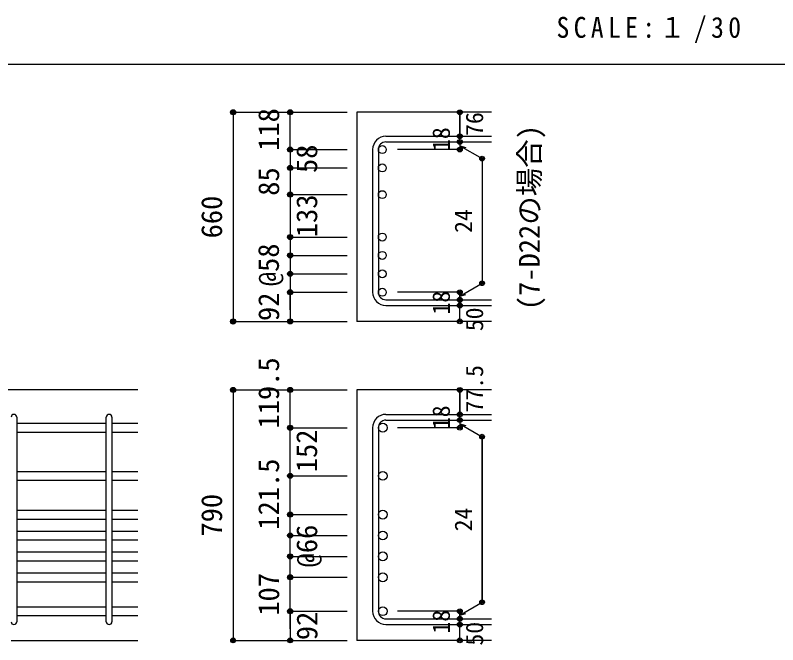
# Model space of a CAD drawing. Units: millimetres at full size, sheet at 1:30. Extents: x -5973 to 5954, y -4195 to 4201.
# Drawn here: x 1215 to 3620, y -2054 to -67 of the extents above; entities that cross this region are included whole.
import ezdxf
from ezdxf.enums import TextEntityAlignment as Align

# ---------------------------------------------------------------- set-up
doc = ezdxf.new("R2010")
doc.units = ezdxf.units.MM
doc.header["$LTSCALE"] = 30
doc.header["$PDMODE"] = 32
doc.header["$PDSIZE"] = 15
for name, color, linetype in [('0-1_躯体線', 2, 'Continuous'), ('0-3_立上り筋', 4, 'Continuous'), ('0-5_基礎梁筋', 7, 'Continuous'), ('0-6_スタラップ筋', 7, 'Continuous'), ('0-7_文字', 4, 'Continuous'), ('0-D_寸法', 4, 'Continuous'), ('6-7_文字', 7, 'Continuous'), ('F-0_枠', 6, 'Continuous')]:
    doc.layers.add(name, color=color, linetype=linetype)
doc.styles.add('ＭＳ ゴシック', font='')
doc.styles.get('ＭＳ ゴシック').set_extended_font_data('MS Gothic')

msp = doc.modelspace()

# ---------------------------------------------------------------- linework, layer by layer
at = {"layer": '0-1_躯体線'}
for p, q in [((2717.44, -373.44), (2292.44, -373.44)), ((2292.44, -373.44), (2292.44, -1033.44)), ((2717.44, -1033.44), (2292.44, -1033.44)), ((1602.44, -1249.89), (-97.56, -1249.89)), ((2717.44, -1249.89), (2292.44, -1249.89)), ((2292.44, -1249.89), (2292.44, -2040.39)), ((1202.44, -2040.39), (1602.44, -2040.39)), ((2717.44, -2040.39), (2292.44, -2040.39))]:
    msp.add_line(p, q, dxfattribs=at)
at = {"layer": '0-3_立上り筋'}
msp.add_line((1902.44, -373.44), (1902.44, -1034.44), dxfattribs=at)
at = {"layer": '0-3_立上り筋', "color": 7}
for p in [(1902.44, -373.44), (1902.44, -1034.44)]:
    msp.add_point(p, dxfattribs=at)
at = {"layer": '0-5_基礎梁筋'}
for p, q in [((1220.44, -1355.09), (1502.44, -1355.09)), ((1520.44, -1355.09), (1602.44, -1355.09)), ((1220.44, -1383.09), (1502.44, -1383.09)), ((1520.44, -1383.09), (1602.44, -1383.09)), ((1220.44, -1507.09), (1502.44, -1507.09)), ((1520.44, -1507.09), (1602.44, -1507.09)), ((1220.44, -1535.09), (1502.44, -1535.09)), ((1520.44, -1535.09), (1602.44, -1535.09)), ((1220.44, -1629.39), (1502.44, -1629.39)), ((1520.44, -1629.39), (1602.44, -1629.39)), ((1220.44, -1657.39), (1502.44, -1657.39)), ((1520.44, -1657.39), (1602.44, -1657.39)), ((1220.44, -1695.39), (1502.44, -1695.39)), ((1520.44, -1695.39), (1602.44, -1695.39)), ((1220.44, -1723.39), (1502.44, -1723.39)), ((1520.44, -1723.39), (1602.44, -1723.39)), ((1220.44, -1761.39), (1502.44, -1761.39)), ((1520.44, -1761.39), (1602.44, -1761.39)), ((1220.44, -1789.39), (1502.44, -1789.39)), ((1520.44, -1789.39), (1602.44, -1789.39)), ((1220.44, -1827.39), (1502.44, -1827.39)), ((1520.44, -1827.39), (1602.44, -1827.39)), ((1220.44, -1855.39), (1502.44, -1855.39)), ((1520.44, -1855.39), (1602.44, -1855.39)), ((1220.44, -1934.39), (1502.44, -1934.39)), ((1520.44, -1934.39), (1602.44, -1934.39)), ((1220.44, -1962.39), (1502.44, -1962.39)), ((1520.44, -1962.39), (1602.44, -1962.39))]:
    msp.add_line(p, q, dxfattribs=at)
at = {"layer": '0-5_基礎梁筋', "color": 3}
for centre, radius in [((2372.94, -491.13), 12.5), ((2372.94, -549.13), 12.5), ((2372.94, -633.44), 12.5), ((2372.94, -767.44), 12.5), ((2372.94, -825.44), 12.5), ((2372.94, -883.44), 12.5), ((2372.94, -941.44), 12.5), ((2374.44, -1369.09), 14), ((2374.44, -1521.09), 14), ((2374.44, -1643.39), 14), ((2374.44, -1709.39), 14), ((2374.44, -1775.39), 14), ((2374.44, -1841.39), 14), ((2374.44, -1948.39), 14)]:
    msp.add_circle(centre, radius, dxfattribs=at)
at = {"layer": '0-6_スタラップ筋'}
for p, q in [((2384.44, -449.13), (2717.44, -449.13)), ((2384.44, -467.13), (2717.44, -467.13)), ((2342.44, -491.13), (2342.44, -941.44)), ((2360.44, -491.13), (2360.44, -941.44)), ((2384.44, -965.44), (2717.44, -965.44)), ((2384.44, -983.44), (2717.44, -983.44)), ((1220.44, -1336.09), (1220.44, -1981.39)), ((1502.44, -1981.39), (1502.44, -1336.09)), ((1520.44, -1336.09), (1520.44, -1981.39)), ((2384.44, -1327.09), (2717.44, -1327.09)), ((2384.44, -1345.09), (2717.44, -1345.09)), ((2342.44, -1369.09), (2342.44, -1948.39)), ((2360.44, -1369.09), (2360.44, -1948.39)), ((2384.44, -1972.39), (2717.44, -1972.39)), ((2384.44, -1990.39), (2717.44, -1990.39))]:
    msp.add_line(p, q, dxfattribs=at)
for centre, radius, start, end in [((2384.44, -491.13), 42, 90, 180), ((2384.44, -491.13), 24, 90, 180), ((2384.44, -941.44), 42, 180, 270), ((2384.44, -941.44), 24, 180, 270), ((1211.44, -1336.09), 9, 0, 180), ((1511.44, -1336.09), 9, 0, 180), ((2384.44, -1369.09), 42, 90, 180), ((2384.44, -1369.09), 24, 90, 180), ((2384.44, -1948.39), 42, 180, 270), ((2384.44, -1948.39), 24, 180, 270), ((1211.44, -1981.39), 9, 180, 0), ((1511.44, -1981.39), 9, 180, 0)]:
    msp.add_arc(centre, radius, start, end, dxfattribs=at)
at = {"layer": '0-D_寸法'}
for p, q in [((1902.44, -373.44), (2082.44, -373.44)), ((1902.44, -373.44), (2082.44, -373.44)), ((2082.44, -373.44), (2262.44, -373.44)), ((2082.44, -373.44), (2262.44, -373.44)), ((2082.44, -491.13), (2082.44, -373.44)), ((2617.44, -449.13), (2617.44, -373.44)), ((2617.44, -373.44), (2617.44, -449.13)), ((2617.44, -467.13), (2617.44, -449.13)), ((2617.44, -467.13), (2617.44, -491.13)), ((2617.44, -479.13), (2687.5, -519.58)), ((2617.44, -479.13), (2636.76, -484.31)), ((2082.44, -491.13), (2262.44, -491.13)), ((2082.44, -491.13), (2262.44, -491.13)), ((2082.44, -491.13), (2082.44, -549.13)), ((2082.44, -491.13), (2262.44, -491.13)), ((2617.44, -491.13), (2421.35, -491.13)), ((2687.5, -519.58), (2687.5, -912.99)), ((2082.44, -549.13), (2262.44, -549.13)), ((2082.44, -549.13), (2082.44, -634.94)), ((2082.44, -633.44), (2262.44, -633.44)), ((2082.44, -633.44), (2262.44, -633.44)), ((2082.44, -633.44), (2262.44, -633.44)), ((2082.44, -767.44), (2262.44, -767.44)), ((2082.44, -767.44), (2262.44, -767.44)), ((2082.44, -825.44), (2262.44, -825.44)), ((2082.44, -825.44), (2262.44, -825.44)), ((2082.44, -883.44), (2262.44, -883.44)), ((2082.44, -883.44), (2262.44, -883.44)), ((2617.44, -953.44), (2687.5, -912.99)), ((2082.44, -941.44), (2262.44, -941.44)), ((2082.44, -997.4), (2082.44, -941.44)), ((2082.44, -947.44), (2082.44, -1033.44)), ((2617.44, -941.44), (2421.35, -941.44)), ((2617.44, -965.44), (2617.44, -941.44)), ((2617.44, -953.44), (2636.76, -948.26)), ((2617.44, -983.44), (2617.44, -965.44)), ((2617.44, -1033.44), (2617.44, -983.44)), ((1902.44, -1033.44), (2082.44, -1033.44)), ((2082.44, -1033.44), (2262.44, -1033.44)), ((1902.44, -1249.89), (2082.44, -1249.89)), ((1902.44, -1249.89), (2082.44, -1249.89)), ((1902.44, -1249.89), (1902.44, -2040.39)), ((2082.44, -1249.89), (2262.44, -1249.89)), ((2082.44, -1249.89), (2262.44, -1249.89)), ((2082.44, -1369.09), (2082.44, -1249.89)), ((2617.44, -1327.09), (2617.44, -1249.89)), ((2617.44, -1249.89), (2617.44, -1327.09)), ((2617.44, -1345.09), (2617.44, -1327.09)), ((2617.44, -1345.09), (2617.44, -1369.09)), ((2082.44, -1369.09), (2262.44, -1369.09)), ((2082.44, -1369.09), (2262.44, -1369.09)), ((2082.44, -1512.89), (2082.44, -1369.09)), ((2617.44, -1369.09), (2421.35, -1369.09)), ((2617.44, -1357.09), (2687.5, -1397.54)), ((2617.44, -1357.09), (2636.76, -1362.27)), ((2687.5, -1397.54), (2687.5, -1919.95)), ((2687.5, -1919.95), (2687.5, -1397.54)), ((2082.44, -1841.39), (2082.44, -1512.89)), ((2082.44, -1521.09), (2262.44, -1521.09)), ((2082.44, -1521.09), (2262.44, -1521.09)), ((2082.44, -1643.39), (2262.44, -1643.39)), ((2082.44, -1709.39), (2262.44, -1709.39)), ((2082.44, -1775.39), (2262.44, -1775.39)), ((2082.44, -1841.39), (2262.44, -1841.39)), ((2082.44, -1948.39), (2082.44, -1841.39)), ((2617.44, -1960.39), (2687.5, -1919.95)), ((2082.44, -1948.39), (2262.44, -1948.39)), ((2082.44, -2004.36), (2082.44, -1948.39)), ((2082.44, -1954.39), (2082.44, -2040.39)), ((2617.44, -1948.39), (2421.35, -1948.39)), ((2617.44, -1972.39), (2617.44, -1948.39)), ((2617.44, -1960.39), (2636.76, -1955.22)), ((2617.44, -1990.39), (2617.44, -1972.39)), ((2617.44, -2040.39), (2617.44, -1990.39)), ((1902.44, -2040.39), (2082.44, -2040.39)), ((2082.44, -2040.39), (2262.44, -2040.39))]:
    msp.add_line(p, q, dxfattribs=at)
msp.add_lwpolyline([(2082.44, -634.94), (2082.44, -941.44), (2262.44, -941.44)], dxfattribs=at)
for centre, radius in [((1902.44, -373.44), 8), ((1902.44, -373.44), 7.2), ((1902.44, -373.44), 6.4), ((1902.44, -373.44), 5.6), ((1902.44, -373.44), 4.8), ((1902.44, -373.44), 4), ((1902.44, -373.44), 3.2), ((1902.44, -373.44), 2.4), ((1902.44, -373.44), 1.6), ((1902.44, -373.44), 0.8), ((2082.44, -373.44), 8), ((2082.44, -373.44), 7.2), ((2082.44, -373.44), 6.4), ((2082.44, -373.44), 5.6), ((2082.44, -373.44), 4.8), ((2082.44, -373.44), 4), ((2082.44, -373.44), 3.2), ((2082.44, -373.44), 2.4), ((2082.44, -373.44), 1.6), ((2082.44, -373.44), 0.8), ((2617.44, -373.44), 4), ((2617.44, -373.44), 3.6), ((2617.44, -373.44), 3.2), ((2617.44, -373.44), 2.8), ((2617.44, -373.44), 2.4), ((2617.44, -373.44), 2), ((2617.44, -373.44), 1.6), ((2617.44, -373.44), 1.2), ((2617.44, -373.44), 0.8), ((2617.44, -373.44), 0.4), ((2617.44, -449.13), 4), ((2617.44, -449.13), 3.6), ((2617.44, -449.13), 3.2), ((2617.44, -449.13), 2.8), ((2617.44, -449.13), 2.4), ((2617.44, -449.13), 2), ((2617.44, -449.13), 1.6), ((2617.44, -449.13), 1.2), ((2617.44, -449.13), 0.8), ((2617.44, -449.13), 0.4), ((2617.44, -467.13), 4), ((2617.44, -467.13), 3.6), ((2617.44, -467.13), 3.2), ((2617.44, -467.13), 2.8), ((2617.44, -467.13), 2.4), ((2617.44, -467.13), 2), ((2617.44, -467.13), 1.6), ((2617.44, -467.13), 1.2), ((2617.44, -467.13), 0.8), ((2617.44, -467.13), 0.4), ((2082.44, -491.13), 8), ((2082.44, -491.13), 7.2), ((2082.44, -491.13), 6.4), ((2082.44, -491.13), 5.6), ((2082.44, -491.13), 4.8), ((2082.44, -491.13), 4), ((2082.44, -491.13), 3.2), ((2082.44, -491.13), 2.4), ((2082.44, -491.13), 1.6), ((2082.44, -491.13), 0.8), ((2617.44, -491.13), 4), ((2617.44, -491.13), 3.6), ((2617.44, -491.13), 3.2), ((2617.44, -491.13), 2.8), ((2617.44, -491.13), 2.4), ((2617.44, -491.13), 2), ((2617.44, -491.13), 1.6), ((2617.44, -491.13), 1.2), ((2617.44, -491.13), 0.8), ((2617.44, -491.13), 0.4), ((2687.5, -519.58), 4), ((2687.5, -519.58), 3.6), ((2687.5, -519.58), 3.2), ((2687.5, -519.58), 2.8), ((2687.5, -519.58), 2.4), ((2687.5, -519.58), 2), ((2687.5, -519.58), 1.6), ((2687.5, -519.58), 1.2), ((2687.5, -519.58), 0.8), ((2687.5, -519.58), 0.4), ((2082.44, -549.13), 8), ((2082.44, -549.13), 7.2), ((2082.44, -549.13), 6.4), ((2082.44, -549.13), 5.6), ((2082.44, -549.13), 4.8), ((2082.44, -549.13), 4), ((2082.44, -549.13), 3.2), ((2082.44, -549.13), 2.4), ((2082.44, -549.13), 1.6), ((2082.44, -549.13), 0.8), ((2082.44, -633.44), 8), ((2082.44, -633.44), 7.2), ((2082.44, -633.44), 6.4), ((2082.44, -633.44), 5.6), ((2082.44, -633.44), 4.8), ((2082.44, -633.44), 4), ((2082.44, -633.44), 3.2), ((2082.44, -633.44), 2.4), ((2082.44, -633.44), 1.6), ((2082.44, -633.44), 0.8), ((2082.44, -767.44), 8), ((2082.44, -767.44), 7.2), ((2082.44, -767.44), 6.4), ((2082.44, -767.44), 5.6), ((2082.44, -767.44), 4.8), ((2082.44, -767.44), 4), ((2082.44, -767.44), 3.2), ((2082.44, -767.44), 2.4), ((2082.44, -767.44), 1.6), ((2082.44, -767.44), 0.8), ((2082.44, -825.44), 8), ((2082.44, -825.44), 7.2), ((2082.44, -825.44), 6.4), ((2082.44, -825.44), 5.6), ((2082.44, -825.44), 4.8), ((2082.44, -825.44), 4), ((2082.44, -825.44), 3.2), ((2082.44, -825.44), 2.4), ((2082.44, -825.44), 1.6), ((2082.44, -825.44), 0.8), ((2082.44, -883.44), 8), ((2082.44, -883.44), 7.2), ((2082.44, -883.44), 6.4), ((2082.44, -883.44), 5.6), ((2082.44, -883.44), 4.8), ((2082.44, -883.44), 4), ((2082.44, -883.44), 3.2), ((2082.44, -883.44), 2.4), ((2082.44, -883.44), 1.6), ((2082.44, -883.44), 0.8), ((2687.5, -912.99), 4), ((2687.5, -912.99), 3.6), ((2687.5, -912.99), 3.2), ((2687.5, -912.99), 2.8), ((2687.5, -912.99), 2.4), ((2687.5, -912.99), 2), ((2687.5, -912.99), 1.6), ((2687.5, -912.99), 1.2), ((2687.5, -912.99), 0.8), ((2687.5, -912.99), 0.4), ((2082.44, -941.44), 8), ((2082.44, -941.44), 7.2), ((2082.44, -941.44), 6.4), ((2082.44, -941.44), 5.6), ((2082.44, -941.44), 4.8), ((2082.44, -941.44), 4), ((2617.44, -941.44), 4), ((2082.44, -941.44), 3.2), ((2082.44, -941.44), 2.4), ((2082.44, -941.44), 1.6), ((2082.44, -941.44), 0.8), ((2617.44, -965.44), 4), ((2617.44, -941.44), 3.6), ((2617.44, -941.44), 3.2), ((2617.44, -941.44), 2.8), ((2617.44, -941.44), 2.4), ((2617.44, -941.44), 2), ((2617.44, -941.44), 1.6), ((2617.44, -941.44), 1.2), ((2617.44, -941.44), 0.8), ((2617.44, -941.44), 0.4), ((2617.44, -983.44), 4), ((2617.44, -965.44), 3.6), ((2617.44, -983.44), 3.6), ((2617.44, -965.44), 3.2), ((2617.44, -983.44), 3.2), ((2617.44, -965.44), 2.8), ((2617.44, -983.44), 2.8), ((2617.44, -965.44), 2.4), ((2617.44, -983.44), 2.4), ((2617.44, -965.44), 2), ((2617.44, -983.44), 2), ((2617.44, -965.44), 1.6), ((2617.44, -983.44), 1.6), ((2617.44, -965.44), 1.2), ((2617.44, -983.44), 1.2), ((2617.44, -965.44), 0.8), ((2617.44, -983.44), 0.8), ((2617.44, -965.44), 0.4), ((2617.44, -983.44), 0.4), ((1902.44, -1033.44), 8), ((1902.44, -1033.44), 7.2), ((1902.44, -1033.44), 6.4), ((1902.44, -1033.44), 5.6), ((1902.44, -1033.44), 4.8), ((1902.44, -1033.44), 4), ((1902.44, -1033.44), 3.2), ((1902.44, -1033.44), 2.4), ((1902.44, -1033.44), 1.6), ((1902.44, -1033.44), 0.8), ((2082.44, -1033.44), 8), ((2082.44, -1033.44), 7.2), ((2082.44, -1033.44), 6.4), ((2082.44, -1033.44), 5.6), ((2082.44, -1033.44), 4.8), ((2082.44, -1033.44), 4), ((2082.44, -1033.44), 3.2), ((2082.44, -1033.44), 2.4), ((2082.44, -1033.44), 1.6), ((2082.44, -1033.44), 0.8), ((2617.44, -1033.44), 4), ((2617.44, -1033.44), 3.6), ((2617.44, -1033.44), 3.2), ((2617.44, -1033.44), 2.8), ((2617.44, -1033.44), 2.4), ((2617.44, -1033.44), 2), ((2617.44, -1033.44), 1.6), ((2617.44, -1033.44), 1.2), ((2617.44, -1033.44), 0.8), ((2617.44, -1033.44), 0.4), ((1902.44, -1249.89), 8), ((1902.44, -1249.89), 7.2), ((1902.44, -1249.89), 6.4), ((1902.44, -1249.89), 5.6), ((1902.44, -1249.89), 4.8), ((1902.44, -1249.89), 4), ((1902.44, -1249.89), 3.2), ((1902.44, -1249.89), 2.4), ((1902.44, -1249.89), 1.6), ((1902.44, -1249.89), 0.8), ((2082.44, -1249.89), 8), ((2082.44, -1249.89), 7.2), ((2082.44, -1249.89), 6.4), ((2082.44, -1249.89), 5.6), ((2082.44, -1249.89), 4.8), ((2082.44, -1249.89), 4), ((2082.44, -1249.89), 3.2), ((2082.44, -1249.89), 2.4), ((2082.44, -1249.89), 1.6), ((2082.44, -1249.89), 0.8), ((2617.44, -1249.89), 4), ((2617.44, -1249.89), 3.6), ((2617.44, -1249.89), 3.2), ((2617.44, -1249.89), 2.8), ((2617.44, -1249.89), 2.4), ((2617.44, -1249.89), 2), ((2617.44, -1249.89), 1.6), ((2617.44, -1249.89), 1.2), ((2617.44, -1249.89), 0.8), ((2617.44, -1249.89), 0.4), ((2617.44, -1327.09), 4), ((2617.44, -1345.09), 4), ((2617.44, -1327.09), 3.6), ((2617.44, -1345.09), 3.6), ((2617.44, -1327.09), 3.2), ((2617.44, -1345.09), 3.2), ((2617.44, -1327.09), 2.8), ((2617.44, -1345.09), 2.8), ((2617.44, -1327.09), 2.4), ((2617.44, -1345.09), 2.4), ((2617.44, -1327.09), 2), ((2617.44, -1345.09), 2), ((2617.44, -1327.09), 1.6), ((2617.44, -1345.09), 1.6), ((2617.44, -1327.09), 1.2), ((2617.44, -1345.09), 1.2), ((2617.44, -1327.09), 0.8), ((2617.44, -1345.09), 0.8), ((2617.44, -1327.09), 0.4), ((2617.44, -1345.09), 0.4), ((2082.44, -1369.09), 8), ((2082.44, -1369.09), 7.2), ((2082.44, -1369.09), 6.4), ((2082.44, -1369.09), 5.6), ((2082.44, -1369.09), 4.8), ((2082.44, -1369.09), 4), ((2082.44, -1369.09), 3.2), ((2082.44, -1369.09), 2.4), ((2082.44, -1369.09), 1.6), ((2082.44, -1369.09), 0.8), ((2617.44, -1369.09), 4), ((2617.44, -1369.09), 3.6), ((2617.44, -1369.09), 3.2), ((2617.44, -1369.09), 2.8), ((2617.44, -1369.09), 2.4), ((2617.44, -1369.09), 2), ((2617.44, -1369.09), 1.6), ((2617.44, -1369.09), 1.2), ((2617.44, -1369.09), 0.8), ((2617.44, -1369.09), 0.4), ((2687.5, -1397.54), 4), ((2687.5, -1397.54), 3.6), ((2687.5, -1397.54), 3.2), ((2687.5, -1397.54), 2.8), ((2687.5, -1397.54), 2.4), ((2687.5, -1397.54), 2), ((2687.5, -1397.54), 1.6), ((2687.5, -1397.54), 1.2), ((2687.5, -1397.54), 0.8), ((2687.5, -1397.54), 0.4), ((2082.44, -1521.09), 8), ((2082.44, -1521.09), 7.2), ((2082.44, -1521.09), 6.4), ((2082.44, -1521.09), 5.6), ((2082.44, -1521.09), 4.8), ((2082.44, -1521.09), 4), ((2082.44, -1521.09), 3.2), ((2082.44, -1521.09), 2.4), ((2082.44, -1521.09), 1.6), ((2082.44, -1521.09), 0.8), ((2082.44, -1643.39), 8), ((2082.44, -1643.39), 7.2), ((2082.44, -1643.39), 6.4), ((2082.44, -1643.39), 5.6), ((2082.44, -1643.39), 4.8), ((2082.44, -1643.39), 4), ((2082.44, -1643.39), 3.2), ((2082.44, -1643.39), 2.4), ((2082.44, -1643.39), 1.6), ((2082.44, -1643.39), 0.8), ((2082.44, -1709.39), 8), ((2082.44, -1709.39), 7.2), ((2082.44, -1709.39), 6.4), ((2082.44, -1709.39), 5.6), ((2082.44, -1709.39), 4.8), ((2082.44, -1709.39), 4), ((2082.44, -1709.39), 3.2), ((2082.44, -1709.39), 2.4), ((2082.44, -1709.39), 1.6), ((2082.44, -1709.39), 0.8), ((2082.44, -1775.39), 8), ((2082.44, -1775.39), 7.2), ((2082.44, -1775.39), 6.4), ((2082.44, -1775.39), 5.6), ((2082.44, -1775.39), 4.8), ((2082.44, -1775.39), 4), ((2082.44, -1775.39), 3.2), ((2082.44, -1775.39), 2.4), ((2082.44, -1775.39), 1.6), ((2082.44, -1775.39), 0.8), ((2082.44, -1841.39), 8), ((2082.44, -1841.39), 7.2), ((2082.44, -1841.39), 6.4), ((2082.44, -1841.39), 5.6), ((2082.44, -1841.39), 4.8), ((2082.44, -1841.39), 4), ((2082.44, -1841.39), 3.2), ((2082.44, -1841.39), 2.4), ((2082.44, -1841.39), 1.6), ((2082.44, -1841.39), 0.8), ((2687.5, -1919.95), 4), ((2687.5, -1919.95), 3.6), ((2687.5, -1919.95), 3.2), ((2687.5, -1919.95), 2.8), ((2687.5, -1919.95), 2.4), ((2687.5, -1919.95), 2), ((2687.5, -1919.95), 1.6), ((2687.5, -1919.95), 1.2), ((2687.5, -1919.95), 0.8), ((2687.5, -1919.95), 0.4), ((2082.44, -1948.39), 8), ((2082.44, -1948.39), 7.2), ((2082.44, -1948.39), 6.4), ((2082.44, -1948.39), 5.6), ((2082.44, -1948.39), 4.8), ((2082.44, -1948.39), 4), ((2082.44, -1948.39), 3.2), ((2082.44, -1948.39), 2.4), ((2082.44, -1948.39), 1.6), ((2082.44, -1948.39), 0.8), ((2617.44, -1948.39), 4), ((2617.44, -1948.39), 3.6), ((2617.44, -1948.39), 3.2), ((2617.44, -1948.39), 2.8), ((2617.44, -1948.39), 2.4), ((2617.44, -1948.39), 2), ((2617.44, -1948.39), 1.6), ((2617.44, -1948.39), 1.2), ((2617.44, -1948.39), 0.8), ((2617.44, -1972.39), 4), ((2617.44, -1972.39), 3.6), ((2617.44, -1972.39), 3.2), ((2617.44, -1972.39), 2.8), ((2617.44, -1972.39), 2.4), ((2617.44, -1972.39), 2), ((2617.44, -1972.39), 1.6), ((2617.44, -1972.39), 1.2), ((2617.44, -1972.39), 0.8), ((2617.44, -1948.39), 0.4), ((2617.44, -1990.39), 4), ((2617.44, -1990.39), 3.6), ((2617.44, -1990.39), 3.2), ((2617.44, -1990.39), 2.8), ((2617.44, -1990.39), 2.4), ((2617.44, -1990.39), 2), ((2617.44, -1990.39), 1.6), ((2617.44, -1990.39), 1.2), ((2617.44, -1990.39), 0.8), ((2617.44, -1972.39), 0.4), ((2617.44, -1990.39), 0.4), ((1902.44, -2040.39), 7.2), ((1902.44, -2040.39), 6.4), ((1902.44, -2040.39), 5.6), ((1902.44, -2040.39), 4.8), ((1902.44, -2040.39), 4), ((1902.44, -2040.39), 3.2), ((1902.44, -2040.39), 2.4), ((1902.44, -2040.39), 1.6), ((1902.44, -2040.39), 0.8), ((2082.44, -2040.39), 7.2), ((2082.44, -2040.39), 6.4), ((2082.44, -2040.39), 5.6), ((2082.44, -2040.39), 4.8), ((2082.44, -2040.39), 4), ((2082.44, -2040.39), 3.2), ((2082.44, -2040.39), 2.4), ((2082.44, -2040.39), 1.6), ((2082.44, -2040.39), 0.8), ((2617.44, -2040.39), 4), ((2617.44, -2040.39), 3.6), ((2617.44, -2040.39), 3.2), ((2617.44, -2040.39), 2.8), ((2617.44, -2040.39), 2.4), ((2617.44, -2040.39), 2), ((2617.44, -2040.39), 1.6), ((2617.44, -2040.39), 1.2), ((2617.44, -2040.39), 0.8), ((2617.44, -2040.39), 0.4)]:
    msp.add_circle(centre, radius, dxfattribs=at)
at = {"layer": '0-D_寸法', "color": 7}
for p in [(1902.44, -373.44), (2082.44, -373.44), (2617.44, -373.44), (2617.44, -449.13), (2617.44, -467.13), (2082.44, -491.13), (2617.44, -491.13), (2687.5, -519.58), (2082.44, -549.13), (2082.44, -549.13), (2082.44, -633.44), (2082.44, -633.44), (2082.44, -767.44), (2082.44, -767.44), (2082.44, -825.44), (2082.44, -825.44), (2082.44, -883.44), (2082.44, -883.44), (2687.5, -912.99), (2082.44, -941.44), (2082.44, -941.44), (2617.44, -941.44), (2617.44, -965.44), (2617.44, -983.44), (1902.44, -1033.44), (1902.44, -1033.44), (2082.44, -1033.44), (2082.44, -1033.44), (2617.44, -1033.44), (1902.44, -1249.89), (1902.44, -1249.89), (2082.44, -1249.89), (2617.44, -1249.89), (2617.44, -1327.09), (2617.44, -1345.09), (2082.44, -1369.09), (2617.44, -1369.09), (2687.5, -1397.54), (2082.44, -1521.09), (2082.44, -1521.09), (2082.44, -1643.39), (2082.44, -1643.39), (2082.44, -1709.39), (2082.44, -1775.39), (2082.44, -1841.39), (2082.44, -1841.39), (2687.5, -1919.95), (2687.5, -1919.95), (2082.44, -1948.39), (2082.44, -1948.39), (2617.44, -1948.39), (2617.44, -1948.39), (2617.44, -1972.39), (2617.44, -1990.39), (1902.44, -2040.39), (1902.44, -2040.39), (2082.44, -2040.39), (2617.44, -2040.39)]:
    msp.add_point(p, dxfattribs=at)
at = {"layer": 'F-0_枠', "color": 2}
msp.add_line((-5972.88, -222.05), (3723.6, -222.05), dxfattribs=at)

# ---------------------------------------------------------------- texts
at = {"layer": '0-3_立上り筋', "style": 'ＭＳ ゴシック'}
msp.add_text('660', height=65.98, rotation=90, dxfattribs=at).set_placement((1887.44, -771.44), align=Align.BOTTOM_LEFT)
at = {"layer": '0-7_文字', "color": 7, "style": 'ＭＳ ゴシック'}
msp.add_text('(7-D22の場合)', height=65.98, rotation=90, dxfattribs=at).set_placement((2889.32, -998.05), align=Align.BOTTOM_LEFT)
at = {"layer": '0-D_寸法', "style": 'ＭＳ ゴシック'}
for s, height, p in [('118', 65.98, (2067.32, -495.15)), ('76', 54.99, (2707.44, -448.02)), ('18', 54.99, (2602.44, -495.63)), ('58', 65.98, (2187.44, -565.13)), ('85', 65.98, (2067.44, -637.04)), ('133', 65.98, (2187.44, -767.69)), ('24', 54.99, (2672.5, -754.29)), ('@58', 65.98, (2066.75, -922.34)), ('92', 65.98, (2067.38, -1032.39)), ('18', 54.99, (2602.44, -1011.94)), ('50', 54.99, (2707.44, -1064.44)), ('119.5', 65.98, (2067.32, -1371.61)), ('77.5', 54.99, (2707.44, -1321.09)), ('18', 54.99, (2602.44, -1373.59)), ('152', 65.98, (2187.16, -1509.6)), ('121.5', 65.98, (2067.25, -1691.05)), ('790', 65.98, (1887.44, -1712.64)), ('24', 54.99, (2672.5, -1696.24)), ('@66', 65.98, (2187.44, -1809.89)), ('107', 65.98, (2067.44, -1962.39)), ('92', 65.98, (2188.12, -2039.68)), ('18', 54.99, (2602.44, -2018.89)), ('50', 54.99, (2707.44, -2056.79))]:
    msp.add_text(s, height=height, rotation=90, dxfattribs=at).set_placement(p, align=Align.BOTTOM_LEFT)
at = {"layer": '6-7_文字', "color": 2, "insert": (2922.26, -154.55), "char_height": 65.98, "attachment_point": 7, "style": 'ＭＳ ゴシック'}
msp.add_mtext('\\T1.34;\\W0.9;SCALE:１/30', dxfattribs=at)

doc.saveas('drawing.dxf')
